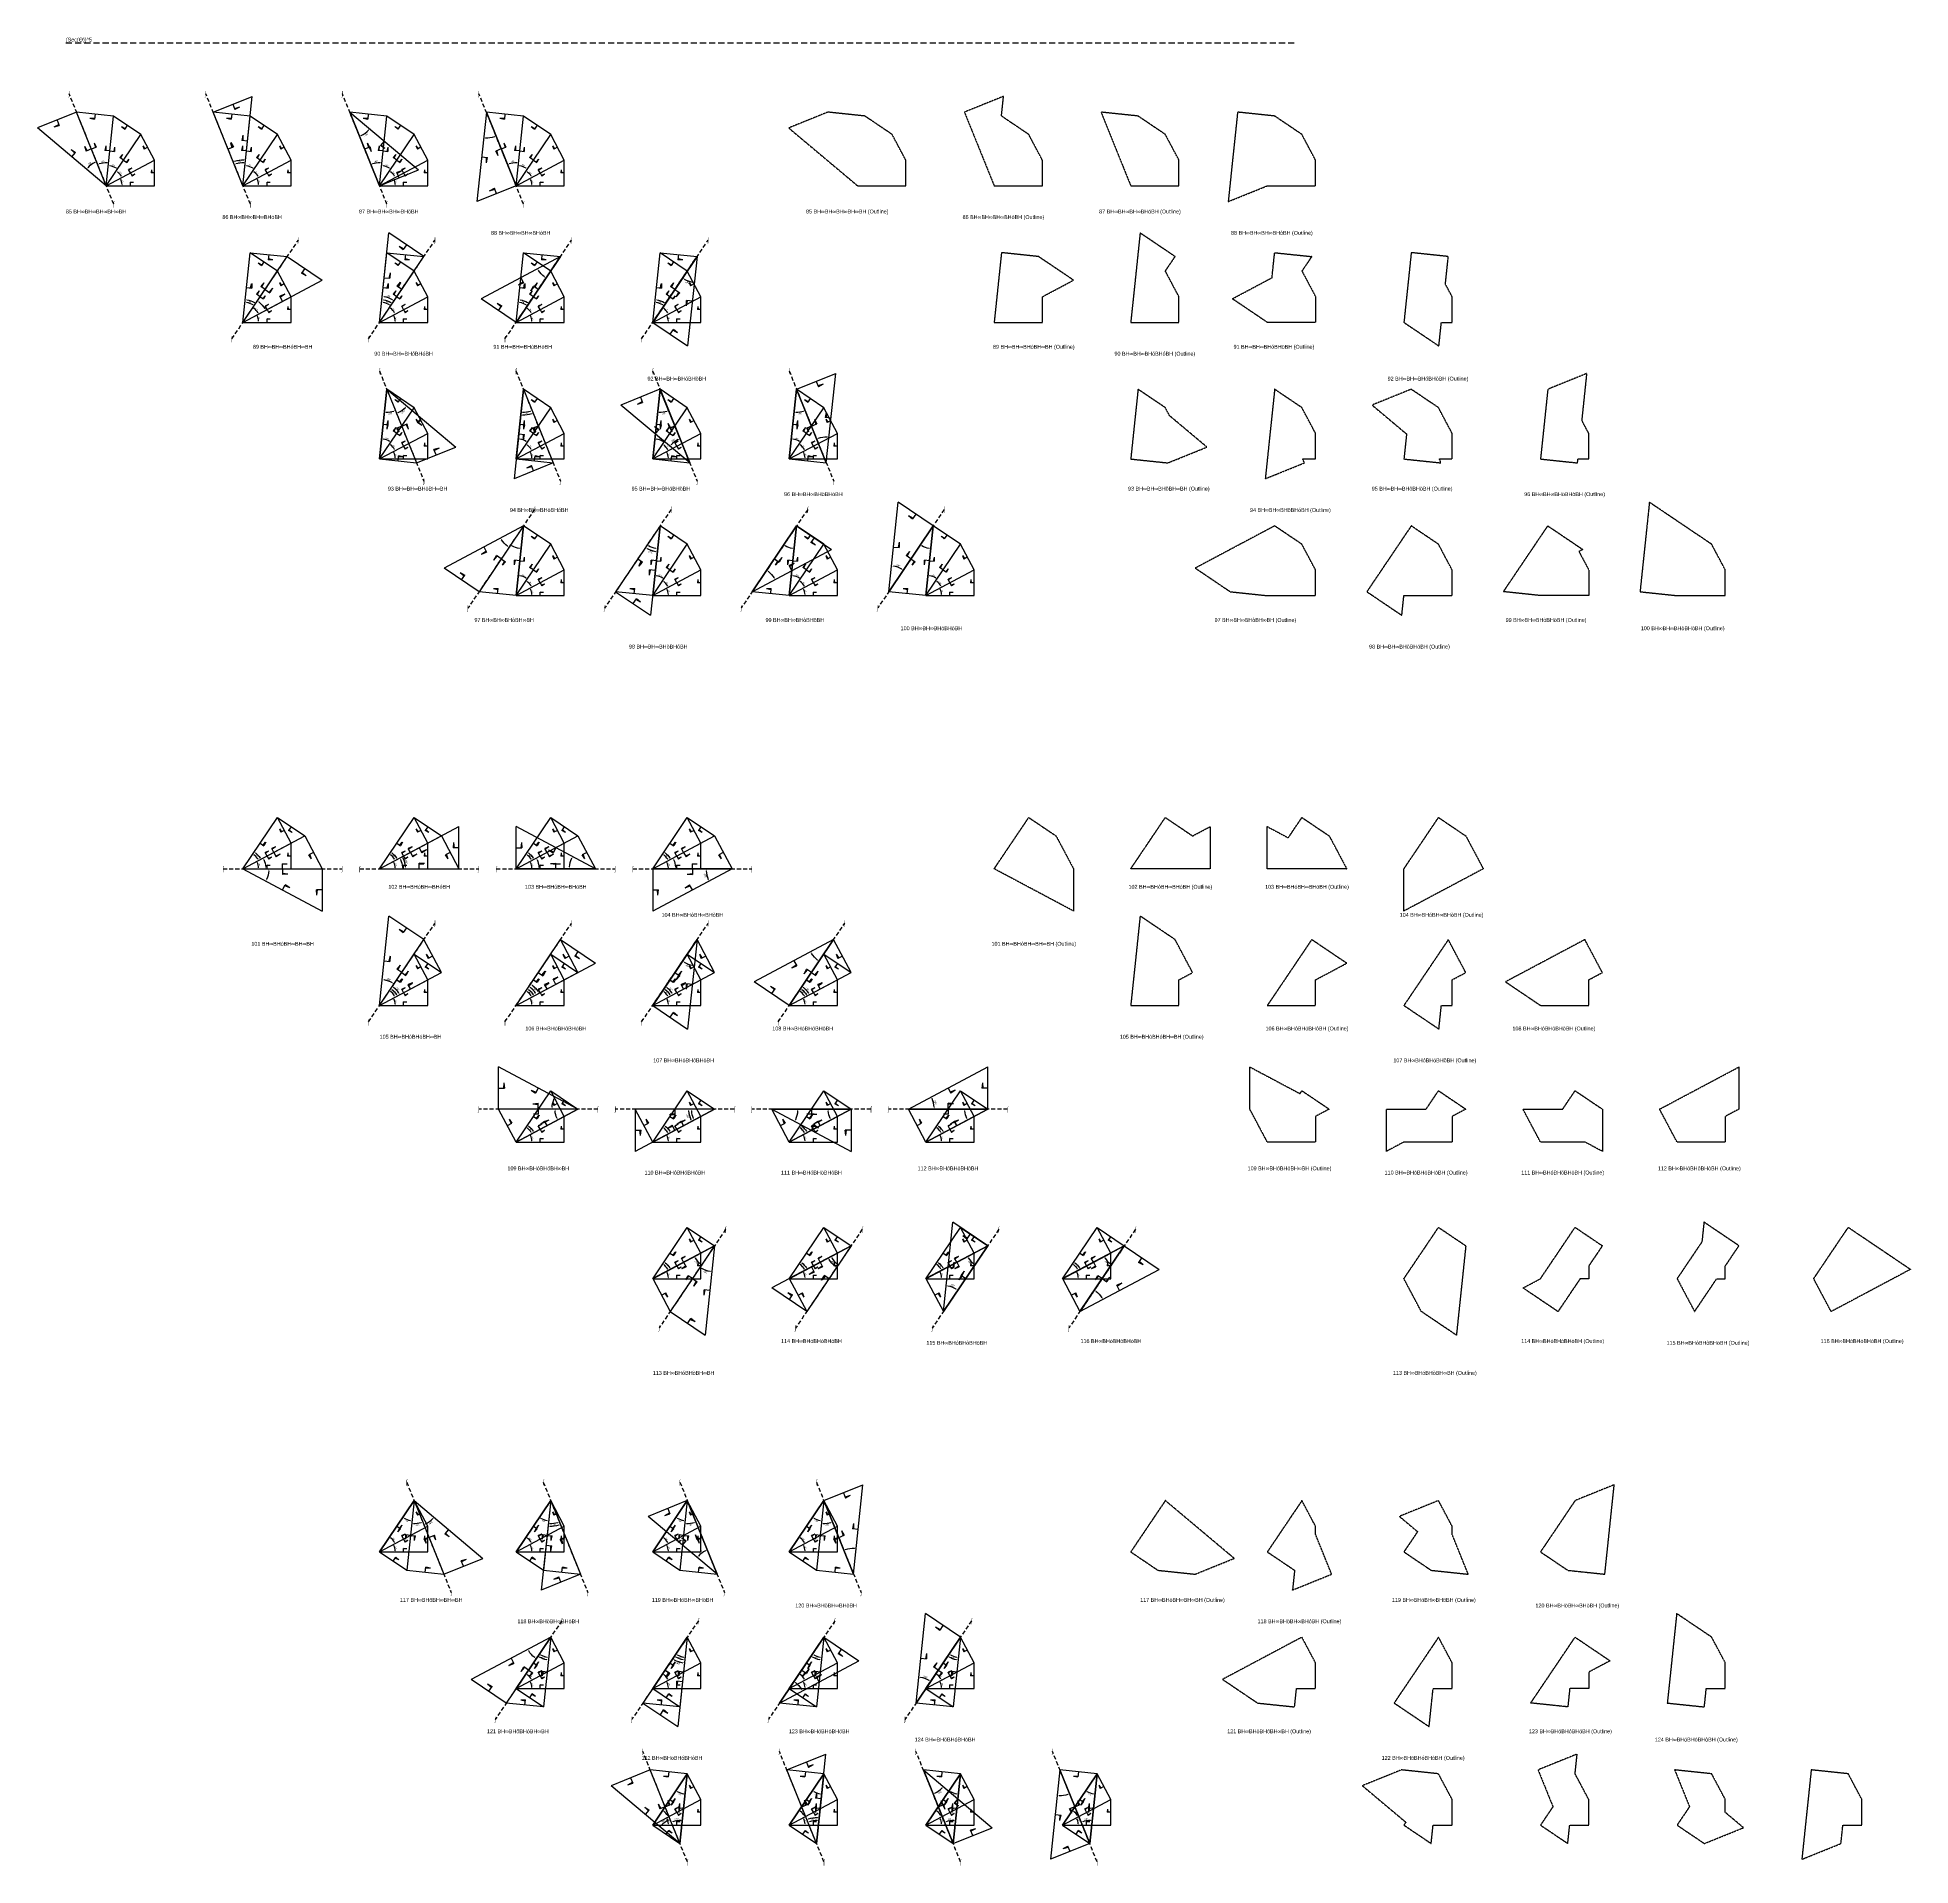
# Model space of a CAD drawing. Header units: millimetres. Extents: x 109495 to 889476, y -4752178 to 24518.
# Drawn here: x 109495 to 691920, y -1822292 to -1253967 of the extents above; entities that cross this region are included whole.
import ezdxf
from ezdxf.enums import TextEntityAlignment as Align

# ---------------------------------------------------------------- set-up
doc = ezdxf.new("R2010")
doc.units = ezdxf.units.MM
doc.header["$PDMODE"] = 35
doc.linetypes.add('DASHED', pattern=[19.05, 12.7, -6.35])
for name, color, linetype in [('BASE', 170, 'Continuous'), ('HYPOTENUSE', 20, 'Continuous'), ('PERPENDICULAR', 90, 'Continuous')]:
    doc.layers.add(name, color=color, linetype=linetype)
doc.styles.add('Arial', font='arial_0.ttf')
doc.dimstyles.new('ISO-25', dxfattribs={"dimtxt": 250, "dimasz": 100, "dimexe": 1.25, "dimexo": 0.625, "dimgap": 100, "dimtad": 1, "dimdec": 0, "dimtxsty": 'Arial', "dimcen": 2.5, "dimadec": 0, "dimazin": 0, "dimtfac": 1, "dimtdec": 0, "dimtmove": 0, "dimatfit": 3, "dimfxl": 1, "dimarcsym": 0})

# ---------------------------------------------------------------- blocks, each defined once
blk = doc.blocks.new('*D9')
at = {"color": 0, "lineweight": -2, "ltscale": 100, "transparency": 16777216}
blk.add_arc((0, 0), 4906, 4.08845, 23.91155, dxfattribs=at)
at = {"color": 0, "ltscale": 100, "transparency": 16777216}
for points in [[(4432, 1963), (4537, 2014), (4332, 2303)], [(4952, 352), (4835, 348), (4906, 0)]]:
    blk.add_solid(points, dxfattribs=at)
at = {"layer": 'Defpoints', "color": 0, "ltscale": 100, "transparency": 16777216}
for p in [(15000, 7976), (0, 0), (0, 0), (4841, 796), (15000, 0)]:
    blk.add_point(p, dxfattribs=at)
at = {"color": 0, "ltscale": 100, "transparency": 16777216, "insert": (5055, 1260), "char_height": 400, "attachment_point": 5, "rotation": 284, "style": 'Arial'}
blk.add_mtext('28°', dxfattribs=at)
blk = doc.blocks.new('SanjoyNathGeometrifyingTrigonometryFundamentalLockedSet')
at = {"color": 242, "linetype": 'DASHED', "ltscale": 100, "true_color": 0xcd2027}
for p, q in [((7500, 3987.8), (8016.4, 3016.6)), ((8852.4, 3574.3), (7922.5, 3193.2)), ((8852.4, 3574.3), (8016.4, 3016.6))]:
    blk.add_line(p, q, dxfattribs=at)
at = {"color": 114, "linetype": 'DASHED', "ltscale": 100, "true_color": 0x139b48}
for p, q in [((14000, 4987.8), (13900, 3987.8)), ((15000, 3987.8), (13900, 3987.8)), ((14000, 4987.8), (14100, 3987.8))]:
    blk.add_line(p, q, dxfattribs=at)
at = {"color": 159, "linetype": 'DASHED', "ltscale": 100, "true_color": 0x22346e}
for p, q in [((7500, 0), (7500, 1100)), ((8500, 1000), (7500, 1100)), ((8500, 1000), (7500, 900))]:
    blk.add_line(p, q, dxfattribs=at)
at = {"layer": 'BASE'}
blk.add_line((0, 0), (15000, 0), dxfattribs=at)
at = {"layer": 'HYPOTENUSE'}
blk.add_line((0, 0), (15000, 7975.6), dxfattribs=at)
at = {"layer": 'PERPENDICULAR'}
blk.add_line((15000, 0), (15000, 7975.6), dxfattribs=at)
at = {"color": 4, "ltscale": 100}
dim = blk.add_angular_dim_2l(base=(4841, 795.6), line1=((0, 0), (15000, 0)), line2=((0, 0), (15000, 7975.6)), dimstyle='ISO-25', override={"dimtxt": 400, "dimasz": 350, "dimgap": 100}, dxfattribs=at)
dim.commit()
dim.dimension.update_dxf_attribs({"geometry": '*D9', "text_midpoint": (5055.4, 1260.5)})

msp = doc.modelspace()

# ---------------------------------------------------------------- linework, layer by layer
at = {"linetype": 'DASHED', "ltscale": 150}
msp.add_line((118324, -1255590), (500566, -1255590), dxfattribs=at)
at = {"linetype": 'DASHED', "ltscale": 100}
for p, q in [((133219, -1305791), (119351, -1271466)), ((175690, -1305791), (161822, -1271466)), ((218162, -1305791), (204294, -1271466)), ((260633, -1305791), (246765, -1271466)), ((169929, -1347657), (190630, -1316966)), ((212400, -1347657), (233102, -1316966)), ((254872, -1347657), (275573, -1316966)), ((297343, -1347657), (318045, -1316966)), ((215817, -1357620), (229685, -1391945)), ((258288, -1357620), (272156, -1391945)), ((300760, -1357620), (314628, -1391945)), ((343231, -1357620), (357099, -1391945)), ((264050, -1400697), (243348, -1431389)), ((306521, -1400697), (285820, -1431389)), ((348993, -1400697), (328291, -1431389)), ((391464, -1400697), (370762, -1431389)), ((167209, -1512427), (204230, -1512427)), ((209680, -1512427), (246701, -1512427)), ((252152, -1512427), (289172, -1512427)), ((294623, -1512427), (331644, -1512427)), ((212400, -1560014), (233102, -1529323)), ((254872, -1560014), (275573, -1529323)), ((297343, -1560014), (318045, -1529323)), ((339814, -1560014), (360516, -1529323)), ((283733, -1587140), (246712, -1587140)), ((326204, -1587140), (289183, -1587140)), ((368675, -1587140), (331655, -1587140)), ((411147, -1587140), (374126, -1587140)), ((323484, -1624496), (302783, -1655187)), ((365956, -1624496), (345254, -1655187)), ((408427, -1624496), (387725, -1655187)), ((450898, -1624496), (430197, -1655187)), ((224298, -1703112), (238167, -1737437)), ((266770, -1703112), (280638, -1737437)), ((309241, -1703112), (323109, -1737437)), ((351713, -1703112), (365581, -1737437)), ((272531, -1746189), (251830, -1776881)), ((315003, -1746189), (294301, -1776881)), ((357474, -1746189), (336773, -1776881)), ((399946, -1746189), (379244, -1776881)), ((311586, -1821169), (297718, -1786844)), ((354057, -1821169), (340189, -1786844)), ((396529, -1821169), (382661, -1786844)), ((439000, -1821169), (425132, -1786844))]:
    msp.add_line(p, q, dxfattribs=at)
at = {"linetype": 'DASHED'}
for points in [[(406972, -1300071), (421972, -1300071), (421972, -1292095), (417731, -1284119), (409249, -1278398), (409893, -1272271), (397726, -1277187)], [(364500, -1300071), (379500, -1300071), (379500, -1292095), (375260, -1284119), (366778, -1278398), (355255, -1277187), (343088, -1282103)], [(449443, -1300071), (464443, -1300071), (464443, -1292095), (460202, -1284119), (451721, -1278398), (440198, -1277187)], [(479747, -1304986), (491914, -1300071), (506914, -1300071), (506914, -1292095), (502674, -1284119), (494192, -1278398), (482669, -1277187)], [(449443, -1342542), (464443, -1342542), (464443, -1334566), (460202, -1326591), (463244, -1322081), (452365, -1314743)], [(406972, -1342542), (421972, -1342542), (421972, -1334566), (431652, -1329419), (420773, -1322081), (409249, -1320870)], [(502674, -1326591), (506914, -1334566), (506914, -1342542), (491914, -1342542), (481035, -1335204), (493375, -1328642), (494192, -1320870), (505716, -1322081)], [(546036, -1342542), (549386, -1342542), (549386, -1334566), (547289, -1330623), (548187, -1322081), (536664, -1320870), (534386, -1342542), (545265, -1349880)], [(588380, -1386224), (588508, -1385013), (591857, -1385013), (591857, -1377038), (589760, -1373094), (591302, -1358425), (579135, -1363341), (576857, -1385013)], [(461543, -1371583), (460202, -1369062), (451721, -1363341), (449443, -1385013), (460966, -1386224), (463964, -1385013), (464443, -1385013), (464443, -1384820), (473134, -1381309)], [(502948, -1385013), (506914, -1385013), (506914, -1377038), (502674, -1369062), (494192, -1363341), (491270, -1391140), (503438, -1386224)], [(545420, -1385013), (549386, -1385013), (549386, -1377038), (545145, -1369062), (536664, -1363341), (524496, -1368257), (535203, -1377241), (534386, -1385013), (545909, -1386224)], [(607805, -1426274), (619329, -1427485), (634329, -1427485), (634329, -1419509), (630088, -1411533), (610727, -1398474)], [(480391, -1426274), (491914, -1427485), (506914, -1427485), (506914, -1419509), (502674, -1411533), (494192, -1405813), (469512, -1418935)], [(534386, -1427485), (549386, -1427485), (549386, -1419509), (545145, -1411533), (536664, -1405813), (522863, -1426274), (533742, -1433612)], [(579135, -1405813), (590014, -1413151), (588815, -1413788), (591857, -1419509), (591857, -1427485), (576857, -1427485), (565334, -1426274)], [(431652, -1512427), (431652, -1525550), (406972, -1512427), (417731, -1496476), (426212, -1502197)], [(468684, -1502197), (474123, -1499305), (474123, -1512427), (449443, -1512427), (460202, -1496476)], [(516595, -1512427), (491914, -1512427), (491914, -1499305), (498429, -1502769), (502674, -1496476), (511155, -1502197)], [(559066, -1512427), (534386, -1525550), (534386, -1512427), (545145, -1496476), (553627, -1502197)], [(449443, -1554899), (464443, -1554899), (464443, -1546923), (468684, -1544668), (463244, -1534438), (452365, -1527100)], [(491914, -1554899), (506914, -1554899), (506914, -1546923), (516595, -1541776), (505716, -1534438)], [(546036, -1554899), (549386, -1554899), (549386, -1546923), (553627, -1544668), (548187, -1534438), (534386, -1554899), (545265, -1562237)], [(565978, -1547561), (576857, -1554899), (591857, -1554899), (591857, -1546923), (596098, -1544668), (590658, -1534438)], [(506914, -1589395), (506914, -1597370), (491914, -1597370), (486475, -1587140), (486475, -1574017), (502072, -1582310), (502674, -1581419), (511155, -1587140)], [(613889, -1587140), (638569, -1574017), (638569, -1587140), (634329, -1589395), (634329, -1597370), (619329, -1597370)], [(549386, -1589395), (549386, -1597370), (534386, -1597370), (528946, -1600262), (528946, -1587140), (541286, -1587140), (545145, -1581419), (553627, -1587140)], [(583758, -1587140), (587616, -1581419), (596098, -1587140), (596098, -1600262), (590658, -1597370), (576857, -1597370), (571418, -1587140)], [(553627, -1629611), (550705, -1657410), (539825, -1650072), (534386, -1639842), (545145, -1623890)], [(596098, -1629611), (591857, -1635898), (591857, -1639842), (589197, -1639842), (582297, -1650072), (571418, -1642734), (576857, -1639842), (587616, -1623890)], [(631669, -1639842), (634329, -1639842), (634329, -1635898), (638569, -1629611), (627690, -1622273), (627046, -1628400), (619329, -1639842), (624768, -1650072)], [(667240, -1650072), (661800, -1639842), (672559, -1623890), (691920, -1636949)], [(599784, -1703917), (587616, -1708833), (576857, -1724784), (585339, -1730505), (596862, -1731716)], [(460202, -1708833), (449443, -1724784), (457924, -1730505), (469448, -1731716), (481615, -1726800)], [(502674, -1708833), (491914, -1724784), (500396, -1730505), (499752, -1736632), (511919, -1731716), (506914, -1719329), (506914, -1716809)], [(549386, -1719329), (549386, -1716809), (545145, -1708833), (532978, -1713749), (538630, -1718492), (534386, -1724784), (542867, -1730505), (554390, -1731716)], [(628411, -1767256), (634329, -1767256), (634329, -1759280), (630088, -1751304), (619209, -1743966), (616287, -1771765), (627810, -1772976)], [(500997, -1767256), (506914, -1767256), (506914, -1759280), (502674, -1751304), (477993, -1764427), (488873, -1771765), (500396, -1772976)], [(543469, -1767256), (549386, -1767256), (549386, -1759280), (545145, -1751304), (531344, -1771765), (542223, -1779103)], [(587616, -1751304), (598496, -1758643), (591857, -1762172), (591857, -1767256), (585940, -1767256), (585339, -1772976), (573815, -1771765)], [(585940, -1809727), (591857, -1809727), (591857, -1801751), (587616, -1793776), (588260, -1787649), (576093, -1792565), (580716, -1804006), (576857, -1809727), (585339, -1815448)], [(542867, -1815448), (543469, -1809727), (549386, -1809727), (549386, -1801751), (545145, -1793776), (533622, -1792565), (521455, -1797480), (534987, -1808836), (534386, -1809727)], [(634329, -1805792), (634329, -1801751), (630088, -1793776), (618565, -1792565), (623187, -1804006), (619329, -1809727), (627810, -1815448), (639977, -1810532)], [(658114, -1820364), (670281, -1815448), (670883, -1809727), (676800, -1809727), (676800, -1801751), (672559, -1793776), (661036, -1792565)]]:
    msp.add_lwpolyline(points, close=True, dxfattribs=at)

# ---------------------------------------------------------------- block references
at = {"linetype": 'DASHED', "ltscale": 100}
for p, xscale, yscale, zscale, rotation in [((173379, -1300071), -1.645357565266569, 1.645357565266569, 1.645357565266569, 292), ((206605, -1277187), 1.645357565266569, 1.645357565266569, 1.645357565266569, 292), ((130908, -1300071), 1.645357565266569, 1.645357565266569, 1.645357565266569, 112), ((130908, -1300071), 1.452764501644343, 1.452764501644343, 1.452764501644343, 84.00000000000003), ((130908, -1300071), 1.282714919717771, 1.282714919717771, 1.282714919717771, 56.00000000000003), ((173379, -1300071), 1.452764501644343, 1.452764501644343, 1.452764501644343, 84.00000000000003), ((173379, -1300071), 1.282714919717771, 1.282714919717771, 1.282714919717771, 56.00000000000003), ((215850, -1300071), 1.452764501644343, 1.452764501644343, 1.452764501644343, 84.00000000000003), ((215850, -1300071), 1.282714919717771, 1.282714919717771, 1.282714919717771, 56.00000000000003), ((249076, -1277187), -1.645357565266573, 1.645357565266573, 1.645357565266573, 111.9999999999999), ((258322, -1300071), 1.452764501644343, 1.452764501644343, 1.452764501644343, 84.00000000000003), ((258322, -1300071), 1.282714919717771, 1.282714919717771, 1.282714919717771, 56.00000000000003), ((130908, -1300071), 1.132570050689039, 1.132570050689039, 1.132570050689039, 27.99999999999999), ((173379, -1300071), 1.132570050689039, 1.132570050689039, 1.132570050689039, 27.99999999999999), ((215850, -1300071), 1.132570050689039, 1.132570050689039, 1.132570050689039, 27.99999999999999), ((258322, -1300071), 1.132570050689039, 1.132570050689039, 1.132570050689039, 27.99999999999999), ((215850, -1342542), 1.64535756526657, 1.64535756526657, 1.64535756526657, 56.00000000000003), ((272123, -1322081), -1.645357565266573, 1.645357565266573, 1.645357565266573, 56.00000000000004), ((173379, -1342542), 1.282714919717771, 1.282714919717771, 1.282714919717771, 56.00000000000003), ((173379, -1342542), -1.452764501644343, 1.452764501644343, 1.452764501644343, 264), ((173379, -1342542), -1.64535756526657, 1.64535756526657, 1.64535756526657, 236.0000000000001), ((215850, -1342542), 1.282714919717771, 1.282714919717771, 1.282714919717771, 56.00000000000003), ((215850, -1342542), -1.452764501644343, 1.452764501644343, 1.452764501644343, 264), ((258322, -1342542), 1.282714919717771, 1.282714919717771, 1.282714919717771, 56.00000000000003), ((258322, -1342542), -1.452764501644343, 1.452764501644343, 1.452764501644343, 264), ((300793, -1342542), 1.282714919717771, 1.282714919717771, 1.282714919717771, 56.00000000000003), ((300793, -1342542), -1.452764501644343, 1.452764501644343, 1.452764501644343, 264), ((314594, -1322081), 1.645357565266573, 1.645357565266573, 1.645357565266573, 236.0000000000001), ((173379, -1342542), 1.132570050689039, 1.132570050689039, 1.132570050689039, 27.99999999999999), ((215850, -1342542), 1.132570050689039, 1.132570050689039, 1.132570050689039, 27.99999999999999), ((258322, -1342542), 1.132570050689039, 1.132570050689039, 1.132570050689039, 27.99999999999999), ((300793, -1342542), 1.132570050689039, 1.132570050689039, 1.132570050689039, 27.99999999999999), ((218128, -1363341), 1.645357565266569, 1.645357565266569, 1.645357565266569, 292), ((354788, -1386224), -1.645357565266574, 1.645357565266573, 1.645357565266573, 292), ((215850, -1385013), 1.282714919717771, 1.282714919717771, 1.282714919717771, 56.00000000000003), ((218128, -1363341), 1.452764501644343, 1.452764501644343, 1.452764501644343, 264), ((260600, -1363341), -1.645357565266573, 1.645357565266573, 1.645357565266573, 111.9999999999999), ((258322, -1385013), 1.282714919717771, 1.282714919717771, 1.282714919717771, 56.00000000000003), ((260600, -1363341), 1.452764501644343, 1.452764501644343, 1.452764501644343, 264), ((312316, -1386224), 1.645357565266573, 1.645357565266573, 1.645357565266573, 112), ((300793, -1385013), 1.282714919717771, 1.282714919717771, 1.282714919717771, 56.00000000000003), ((303071, -1363341), 1.452764501644343, 1.452764501644343, 1.452764501644343, 264), ((343265, -1385013), 1.282714919717771, 1.282714919717771, 1.282714919717771, 56.00000000000003), ((345542, -1363341), 1.452764501644343, 1.452764501644343, 1.452764501644343, 264), ((215850, -1385013), 1.132570050689039, 1.132570050689039, 1.132570050689039, 27.99999999999999), ((258322, -1385013), 1.132570050689039, 1.132570050689039, 1.132570050689039, 27.99999999999999), ((300793, -1385013), 1.132570050689039, 1.132570050689039, 1.132570050689039, 27.99999999999999), ((343265, -1385013), 1.132570050689039, 1.132570050689039, 1.132570050689039, 27.99999999999999), ((260600, -1405813), -1.645357565266574, 1.645357565266574, 1.645357565266574, 55.99999999999996), ((374213, -1426274), 1.645357565266573, 1.645357565266573, 1.645357565266573, 56.00000000000003), ((260600, -1405813), -1.452764501644345, 1.452764501644345, 1.452764501644345, 84.00000000000003), ((258322, -1427485), 1.282714919717771, 1.282714919717771, 1.282714919717771, 56.00000000000003), ((303071, -1405813), -1.452764501644345, 1.452764501644345, 1.452764501644345, 84.00000000000003), ((303071, -1405813), 1.645357565266573, 1.645357565266573, 1.645357565266573, 236.0000000000001), ((300793, -1427485), 1.282714919717771, 1.282714919717771, 1.282714919717771, 56.00000000000003), ((345542, -1405813), -1.452764501644345, 1.452764501644345, 1.452764501644345, 84.00000000000003), ((331741, -1426274), -1.645357565266573, 1.645357565266573, 1.645357565266573, 236.0000000000001), ((343265, -1427485), 1.282714919717771, 1.282714919717771, 1.282714919717771, 56.00000000000003), ((388014, -1405813), -1.452764501644345, 1.452764501644345, 1.452764501644345, 84.00000000000003), ((385736, -1427485), 1.282714919717771, 1.282714919717771, 1.282714919717771, 56.00000000000003), ((258322, -1427485), 1.132570050689039, 1.132570050689039, 1.132570050689039, 27.99999999999999), ((300793, -1427485), 1.132570050689039, 1.132570050689039, 1.132570050689039, 27.99999999999999), ((343265, -1427485), 1.132570050689039, 1.132570050689039, 1.132570050689039, 27.99999999999999), ((385736, -1427485), 1.132570050689039, 1.132570050689039, 1.132570050689039, 27.99999999999999), ((173379, -1512427), 1.132570050689039, 1.132570050689039, 1.132570050689039, 27.99999999999999), ((173379, -1512427), -1.282714919717771, 1.282714919717771, 1.282714919717771, 236), ((215850, -1512427), 1.132570050689039, 1.132570050689039, 1.132570050689039, 27.99999999999999), ((215850, -1512427), -1.282714919717771, 1.282714919717771, 1.282714919717771, 236), ((258322, -1512427), 1.132570050689039, 1.132570050689039, 1.132570050689039, 27.99999999999999), ((258322, -1512427), -1.282714919717771, 1.282714919717771, 1.282714919717771, 236), ((300793, -1512427), 1.132570050689039, 1.132570050689039, 1.132570050689039, 27.99999999999999), ((300793, -1512427), -1.282714919717771, 1.282714919717771, 1.282714919717771, 236), ((173379, -1512427), -1.452764501644342, 1.452764501644342, 1.452764501644342, 208), ((215850, -1512427), -1.452764501644342, 1.452764501644342, 1.452764501644342, 208), ((258322, -1512427), -1.452764501644342, 1.452764501644342, 1.452764501644342, 208), ((300793, -1512427), -1.452764501644342, 1.452764501644342, 1.452764501644342, 208), ((173379, -1512427), -1.645357565266568, 1.645357565266568, 1.645357565266568, 180), ((325474, -1512427), 1.645357565266573, 1.645357565266573, 1.645357565266573, 180), ((215850, -1554899), 1.64535756526657, 1.64535756526657, 1.64535756526657, 56.00000000000003), ((357066, -1534438), -1.645357565266573, 1.645357565266573, 1.645357565266573, 56.00000000000004), ((215850, -1554899), 1.452764501644342, 1.452764501644342, 1.452764501644342, 28.00000000000001), ((258322, -1554899), 1.452764501644342, 1.452764501644342, 1.452764501644342, 28.00000000000001), ((258322, -1554899), -1.645357565266573, 1.645357565266573, 1.645357565266573, 236.0000000000001), ((300793, -1554899), 1.452764501644342, 1.452764501644342, 1.452764501644342, 28.00000000000001), ((314594, -1534438), 1.645357565266573, 1.645357565266573, 1.645357565266573, 236.0000000000001), ((343265, -1554899), 1.452764501644342, 1.452764501644342, 1.452764501644342, 28.00000000000001), ((215850, -1554899), 1.132570050689039, 1.132570050689039, 1.132570050689039, 27.99999999999999), ((215850, -1554899), -1.282714919717771, 1.282714919717771, 1.282714919717771, 236), ((258322, -1554899), 1.132570050689039, 1.132570050689039, 1.132570050689039, 27.99999999999999), ((258322, -1554899), -1.282714919717771, 1.282714919717771, 1.282714919717771, 236), ((300793, -1554899), 1.132570050689039, 1.132570050689039, 1.132570050689039, 27.99999999999999), ((300793, -1554899), -1.282714919717771, 1.282714919717771, 1.282714919717771, 236), ((343265, -1554899), 1.132570050689039, 1.132570050689039, 1.132570050689039, 27.99999999999999), ((343265, -1554899), -1.282714919717771, 1.282714919717771, 1.282714919717771, 236), ((277563, -1587140), -1.452764501644345, 1.452764501644345, 1.452764501644345, 27.99999999999998), ((320034, -1587140), -1.452764501644345, 1.452764501644345, 1.452764501644345, 27.99999999999998), ((362505, -1587140), -1.452764501644345, 1.452764501644345, 1.452764501644345, 27.99999999999998), ((404977, -1587140), -1.452764501644345, 1.452764501644345, 1.452764501644345, 27.99999999999998), ((258322, -1597370), 1.132570050689039, 1.132570050689039, 1.132570050689039, 27.99999999999999), ((258322, -1597370), -1.282714919717771, 1.282714919717771, 1.282714919717771, 236), ((300793, -1597370), 1.132570050689039, 1.132570050689039, 1.132570050689039, 27.99999999999999), ((300793, -1597370), -1.282714919717771, 1.282714919717771, 1.282714919717771, 236), ((343265, -1597370), 1.132570050689039, 1.132570050689039, 1.132570050689039, 27.99999999999999), ((343265, -1597370), -1.282714919717771, 1.282714919717771, 1.282714919717771, 236), ((385736, -1597370), 1.132570050689039, 1.132570050689039, 1.132570050689039, 27.99999999999999), ((385736, -1597370), -1.282714919717771, 1.282714919717771, 1.282714919717771, 236), ((320034, -1587140), 1.645357565266573, 1.645357565266573, 1.645357565266573, 180), ((337825, -1587140), -1.645357565266573, 1.645357565266573, 1.645357565266573, 180), ((300793, -1639842), 1.132570050689039, 1.132570050689039, 1.132570050689039, 27.99999999999999), ((300793, -1639842), -1.282714919717771, 1.282714919717771, 1.282714919717771, 236), ((362505, -1629611), -1.645357565266573, 1.645357565266573, 1.645357565266573, 56.00000000000004), ((343265, -1639842), 1.132570050689039, 1.132570050689039, 1.132570050689039, 27.99999999999999), ((343265, -1639842), -1.282714919717771, 1.282714919717771, 1.282714919717771, 236), ((391176, -1650072), 1.645357565266573, 1.645357565266573, 1.645357565266573, 56.00000000000003), ((385736, -1639842), 1.132570050689039, 1.132570050689039, 1.132570050689039, 27.99999999999999), ((385736, -1639842), -1.282714919717771, 1.282714919717771, 1.282714919717771, 236), ((428207, -1639842), 1.132570050689039, 1.132570050689039, 1.132570050689039, 27.99999999999999), ((428207, -1639842), -1.282714919717771, 1.282714919717771, 1.282714919717771, 236), ((320034, -1629611), 1.452764501644345, 1.452764501644345, 1.452764501644345, 208), ((320034, -1629611), 1.645357565266573, 1.645357565266573, 1.645357565266573, 236.0000000000001), ((362505, -1629611), 1.452764501644345, 1.452764501644345, 1.452764501644345, 208), ((404977, -1629611), 1.452764501644345, 1.452764501644345, 1.452764501644345, 208), ((447448, -1629611), 1.452764501644345, 1.452764501644345, 1.452764501644345, 208), ((433647, -1650072), -1.645357565266573, 1.645357565266573, 1.645357565266573, 236.0000000000001), ((226610, -1708833), 1.64535756526657, 1.64535756526657, 1.64535756526657, 292.0000000000001), ((363269, -1731716), -1.645357565266574, 1.645357565266574, 1.645357565266574, 292.0000000000002), ((215850, -1724784), 1.132570050689039, 1.132570050689039, 1.132570050689039, 27.99999999999999), ((226610, -1708833), 1.282714919717771, 1.282714919717771, 1.282714919717771, 236.0000000000001), ((226610, -1708833), 1.452764501644343, 1.452764501644343, 1.452764501644343, 264.0000000000001), ((258322, -1724784), 1.132570050689039, 1.132570050689039, 1.132570050689039, 27.99999999999999), ((269081, -1708833), -1.645357565266574, 1.645357565266574, 1.645357565266574, 112.0000000000002), ((269081, -1708833), 1.282714919717771, 1.282714919717771, 1.282714919717771, 236.0000000000001), ((269081, -1708833), 1.452764501644343, 1.452764501644343, 1.452764501644343, 264.0000000000001), ((300793, -1724784), 1.132570050689039, 1.132570050689039, 1.132570050689039, 27.99999999999999), ((320798, -1731716), 1.645357565266574, 1.645357565266574, 1.645357565266574, 112.0000000000001), ((311552, -1708833), 1.282714919717771, 1.282714919717771, 1.282714919717771, 236.0000000000001), ((311552, -1708833), 1.452764501644343, 1.452764501644343, 1.452764501644343, 264.0000000000001), ((343265, -1724784), 1.132570050689039, 1.132570050689039, 1.132570050689039, 27.99999999999999), ((354024, -1708833), 1.282714919717771, 1.282714919717771, 1.282714919717771, 236.0000000000001), ((354024, -1708833), 1.452764501644343, 1.452764501644343, 1.452764501644343, 264.0000000000001), ((269081, -1751304), -1.645357565266574, 1.645357565266574, 1.645357565266574, 55.99999999999996), ((382694, -1771765), 1.645357565266573, 1.645357565266573, 1.645357565266573, 56.00000000000003), ((258322, -1767256), 1.132570050689039, 1.132570050689039, 1.132570050689039, 27.99999999999999), ((269081, -1751304), -1.452764501644345, 1.452764501644345, 1.452764501644345, 84.00000000000003), ((269081, -1751304), 1.282714919717771, 1.282714919717771, 1.282714919717771, 236.0000000000001), ((300793, -1767256), 1.132570050689039, 1.132570050689039, 1.132570050689039, 27.99999999999999), ((311552, -1751304), -1.452764501644345, 1.452764501644345, 1.452764501644345, 84.00000000000003), ((311552, -1751304), 1.645357565266573, 1.645357565266573, 1.645357565266573, 236.0000000000001), ((311552, -1751304), 1.282714919717771, 1.282714919717771, 1.282714919717771, 236.0000000000001), ((343265, -1767256), 1.132570050689039, 1.132570050689039, 1.132570050689039, 27.99999999999999), ((354024, -1751304), -1.452764501644345, 1.452764501644345, 1.452764501644345, 84.00000000000003), ((340223, -1771765), -1.645357565266573, 1.645357565266573, 1.645357565266573, 236.0000000000001), ((354024, -1751304), 1.282714919717771, 1.282714919717771, 1.282714919717771, 236.0000000000001), ((385736, -1767256), 1.132570050689039, 1.132570050689039, 1.132570050689039, 27.99999999999999), ((396495, -1751304), -1.452764501644345, 1.452764501644345, 1.452764501644345, 84.00000000000003), ((396495, -1751304), 1.282714919717771, 1.282714919717771, 1.282714919717771, 236.0000000000001), ((351746, -1815448), -1.645357565266574, 1.645357565266573, 1.645357565266573, 292), ((384972, -1792565), 1.645357565266573, 1.645357565266573, 1.645357565266573, 292), ((309275, -1815448), 1.645357565266573, 1.645357565266573, 1.645357565266573, 112), ((300793, -1809727), 1.132570050689039, 1.132570050689039, 1.132570050689039, 27.99999999999999), ((309275, -1815448), 1.452764501644345, 1.452764501644345, 1.452764501644345, 84.00000000000003), ((311552, -1793776), 1.282714919717771, 1.282714919717771, 1.282714919717771, 236.0000000000001), ((343265, -1809727), 1.132570050689039, 1.132570050689039, 1.132570050689039, 27.99999999999999), ((351746, -1815448), 1.452764501644345, 1.452764501644345, 1.452764501644345, 84.00000000000003), ((354024, -1793776), 1.282714919717771, 1.282714919717771, 1.282714919717771, 236.0000000000001), ((385736, -1809727), 1.132570050689039, 1.132570050689039, 1.132570050689039, 27.99999999999999), ((394217, -1815448), 1.452764501644345, 1.452764501644345, 1.452764501644345, 84.00000000000003), ((396495, -1793776), 1.282714919717771, 1.282714919717771, 1.282714919717771, 236.0000000000001), ((427443, -1792565), -1.645357565266573, 1.645357565266573, 1.645357565266573, 111.9999999999999), ((428207, -1809727), 1.132570050689039, 1.132570050689039, 1.132570050689039, 27.99999999999999), ((436689, -1815448), 1.452764501644345, 1.452764501644345, 1.452764501644345, 84.00000000000003), ((438967, -1793776), 1.282714919717771, 1.282714919717771, 1.282714919717771, 236.0000000000001)]:
    msp.add_blockref('SanjoyNathGeometrifyingTrigonometryFundamentalLockedSet', p, dxfattribs=dict(at, xscale=xscale, yscale=yscale, zscale=zscale, rotation=rotation))
at = {"linetype": 'DASHED'}
for p in [(130908, -1300071), (173379, -1300071), (215850, -1300071), (258322, -1300071), (173379, -1342542), (215850, -1342542), (258322, -1342542), (300793, -1342542), (215850, -1385013), (258322, -1385013), (300793, -1385013), (343265, -1385013), (258322, -1427485), (300793, -1427485), (343265, -1427485), (385736, -1427485), (173379, -1512427), (215850, -1512427), (258322, -1512427), (300793, -1512427), (215850, -1554899), (258322, -1554899), (300793, -1554899), (343265, -1554899), (258322, -1597370), (300793, -1597370), (343265, -1597370), (385736, -1597370), (300793, -1639842), (343265, -1639842), (385736, -1639842), (428207, -1639842), (215850, -1724784), (258322, -1724784), (300793, -1724784), (343265, -1724784), (258322, -1767256), (300793, -1767256), (343265, -1767256), (385736, -1767256), (300793, -1809727), (343265, -1809727), (385736, -1809727), (428207, -1809727)]:
    msp.add_blockref('SanjoyNathGeometrifyingTrigonometryFundamentalLockedSet', p, dxfattribs=at)
at = {"linetype": 'DASHED', "ltscale": 100}
for p, xscale, yscale, zscale in [((215850, -1512427), 1.645357565266568, 1.645357565266568, 1.645357565266568), ((283002, -1512427), -1.645357565266573, 1.645357565266573, 1.645357565266573), ((277563, -1587140), -1.645357565266573, 1.645357565266573, 1.645357565266573), ((380296, -1587140), 1.645357565266573, 1.645357565266573, 1.645357565266573)]:
    msp.add_blockref('SanjoyNathGeometrifyingTrigonometryFundamentalLockedSet', p, dxfattribs=dict(at, xscale=xscale, yscale=yscale, zscale=zscale))

# ---------------------------------------------------------------- texts
at = {"linetype": 'DASHED', "ltscale": 100, "style": 'Arial'}
msp.add_text('(Sec(Θ))^ 5', height=1200, dxfattribs=at).set_placement((118324, -1255590), align=Align.BOTTOM_LEFT)
for s, p in [('⌡', (119351, -1271466)), ('⌡', (161822, -1271466)), ('⌡', (204294, -1271466)), ('⌡', (246765, -1271466)), ('85 BH∞BH∞BH∞BH∞BH', (127701, -1308080)), ('⌠', (133219, -1305791)), ('86 BH∞BH∞BH∞BHóBH', (176256, -1309800)), ('⌠', (175690, -1305791)), ('87 BH∞BH∞BH∞BHöBH', (218728, -1308080)), ('⌠', (218162, -1305791)), ('⌠', (260633, -1305791)), ('85 BH∞BH∞BH∞BH∞BH (Outline)', (361294, -1308080)), ('86 BH∞BH∞BH∞BHóBH (Outline)', (409849, -1309800)), ('87 BH∞BH∞BH∞BHöBH (Outline)', (452320, -1308080)), ('⌡', (190630, -1316966)), ('⌡', (233102, -1316966)), ('88 BH∞BH∞BH∞BHòBH', (259738, -1314716)), ('⌡', (275573, -1316966)), ('⌡', (318045, -1316966)), ('88 BH∞BH∞BH∞BHòBH (Outline)', (493331, -1314716)), ('⌠', (169929, -1347657)), ('89 BH∞BH∞BHóBH∞BH', (185719, -1350127)), ('⌠', (212400, -1347657)), ('91 BH∞BH∞BHóBHöBH', (260382, -1350127)), ('⌠', (254872, -1347657)), ('⌠', (297343, -1347657)), ('89 BH∞BH∞BHóBH∞BH (Outline)', (419312, -1350127)), ('91 BH∞BH∞BHóBHöBH (Outline)', (493975, -1350127)), ('90 BH∞BH∞BHóBHóBH', (223350, -1352272)), ('⌠', (215817, -1357620)), ('⌠', (258288, -1357620)), ('⌠', (300760, -1357620)), ('⌠', (343231, -1357620)), ('90 BH∞BH∞BHóBHóBH (Outline)', (456943, -1352272)), ('92 BH∞BH∞BHóBHòBH', (308293, -1360034)), ('92 BH∞BH∞BHóBHòBH (Outline)', (541886, -1360034)), ('⌡', (229685, -1391945)), ('⌡', (272156, -1391945)), ('⌡', (314628, -1391945)), ('⌡', (357099, -1391945)), ('93 BH∞BH∞BHöBH∞BH', (227696, -1394234)), ('95 BH∞BH∞BHöBHöBH', (303349, -1394234)), ('96 BH∞BH∞BHöBHòBH', (350765, -1395954)), ('93 BH∞BH∞BHöBH∞BH (Outline)', (461288, -1394234)), ('95 BH∞BH∞BHöBHöBH (Outline)', (536941, -1394234)), ('96 BH∞BH∞BHöBHòBH (Outline)', (584357, -1395954)), ('94 BH∞BH∞BHöBHóBH', (265500, -1400870)), ('⌠', (264050, -1400697)), ('⌠', (306521, -1400697)), ('⌠', (348993, -1400697)), ('⌠', (391464, -1400697)), ('94 BH∞BH∞BHöBHóBH (Outline)', (499092, -1400870)), ('⌡', (243348, -1431389)), ('⌡', (285820, -1431389)), ('⌡', (328291, -1431389)), ('⌡', (370762, -1431389)), ('97 BH∞BH∞BHòBH∞BH', (254621, -1435070)), ('99 BH∞BH∞BHòBHöBH', (345003, -1435070)), ('100 BH∞BH∞BHòBHòBH', (387474, -1437638)), ('97 BH∞BH∞BHòBH∞BH (Outline)', (488213, -1435070)), ('99 BH∞BH∞BHòBHöBH (Outline)', (578596, -1435070)), ('100 BH∞BH∞BHòBHòBH (Outline)', (621067, -1437638)), ('98 BH∞BH∞BHòBHóBH', (302532, -1443341)), ('98 BH∞BH∞BHòBHóBH (Outline)', (536124, -1443341)), ('⌠', (167209, -1512427)), ('⌡', (204230, -1512427)), ('⌠', (209680, -1512427)), ('⌡', (246701, -1512427)), ('⌠', (252152, -1512427)), ('⌡', (289172, -1512427)), ('⌠', (294623, -1512427)), ('⌡', (331644, -1512427)), ('102 BH∞BHóBH∞BHóBH', (228191, -1518010)), ('103 BH∞BHóBH∞BHöBH', (270662, -1518010)), ('102 BH∞BHóBH∞BHóBH (Outline)', (461783, -1518010)), ('103 BH∞BHóBH∞BHöBH (Outline)', (504255, -1518010)), ('⌡', (233102, -1529323)), ('⌡', (275573, -1529323)), ('104 BH∞BHóBH∞BHòBH', (313133, -1526746)), ('⌡', (318045, -1529323)), ('⌡', (360516, -1529323)), ('104 BH∞BHóBH∞BHòBH (Outline)', (546103, -1526746)), ('101 BH∞BHóBH∞BH∞BH', (185719, -1535726)), ('101 BH∞BHóBH∞BH∞BH (Outline)', (419312, -1535726)), ('⌠', (212400, -1560014)), ('⌠', (254872, -1560014)), ('⌠', (297343, -1560014)), ('⌠', (339814, -1560014)), ('105 BH∞BHóBHóBH∞BH', (225471, -1564628)), ('106 BH∞BHóBHóBHóBH', (270662, -1562060)), ('108 BH∞BHóBHóBHòBH', (347445, -1562060)), ('105 BH∞BHóBHóBH∞BH (Outline)', (459063, -1564628)), ('106 BH∞BHóBHóBHóBH (Outline)', (504255, -1562060)), ('108 BH∞BHóBHóBHòBH (Outline)', (581038, -1562060)), ('107 BH∞BHóBHóBHöBH', (310414, -1571967)), ('107 BH∞BHóBHóBHöBH (Outline)', (544006, -1571967)), ('⌡', (246712, -1587140)), ('⌠', (283733, -1587140)), ('⌡', (289183, -1587140)), ('⌠', (326204, -1587140)), ('⌡', (331655, -1587140)), ('⌠', (368675, -1587140)), ('⌡', (374126, -1587140)), ('⌠', (411147, -1587140)), ('109 BH∞BHóBHöBH∞BH', (265222, -1605544)), ('110 BH∞BHóBHöBHóBH', (307694, -1606858)), ('111 BH∞BHóBHöBHöBH', (350165, -1606858)), ('112 BH∞BHóBHöBHòBH', (392637, -1605544)), ('109 BH∞BHóBHöBH∞BH (Outline)', (498815, -1605544)), ('110 BH∞BHóBHöBHóBH (Outline)', (541286, -1606858)), ('111 BH∞BHóBHöBHöBH (Outline)', (583758, -1606858)), ('112 BH∞BHóBHöBHòBH (Outline)', (626229, -1605544)), ('⌠', (323484, -1624496)), ('⌠', (365956, -1624496)), ('⌠', (408427, -1624496)), ('⌠', (450898, -1624496)), ('⌡', (302783, -1655187)), ('114 BH∞BHóBHòBHóBH', (350165, -1659236)), ('⌡', (345254, -1655187)), ('115 BH∞BHóBHòBHöBH', (395356, -1659802)), ('⌡', (387725, -1655187)), ('⌡', (430197, -1655187)), ('116 BH∞BHóBHòBHòBH', (443267, -1659236)), ('114 BH∞BHóBHòBHóBH (Outline)', (583758, -1659236)), ('115 BH∞BHóBHòBHöBH (Outline)', (628949, -1659802)), ('116 BH∞BHóBHòBHòBH (Outline)', (676860, -1659236)), ('113 BH∞BHóBHòBH∞BH', (310414, -1669142)), ('113 BH∞BHóBHòBH∞BH (Outline)', (544006, -1669142)), ('⌠', (224298, -1703112)), ('⌠', (266770, -1703112)), ('⌠', (309241, -1703112)), ('⌠', (351713, -1703112)), ('117 BH∞BHöBH∞BH∞BH', (231936, -1739725)), ('⌡', (238167, -1737437)), ('⌡', (280638, -1737437)), ('119 BH∞BHöBH∞BHöBH', (310092, -1739725)), ('⌡', (323109, -1737437)), ('120 BH∞BHöBH∞BHòBH', (354728, -1741446)), ('⌡', (365581, -1737437)), ('117 BH∞BHöBH∞BH∞BH (Outline)', (465529, -1739725)), ('119 BH∞BHöBH∞BHöBH (Outline)', (543684, -1739725)), ('120 BH∞BHöBH∞BHòBH (Outline)', (588320, -1741446)), ('118 BH∞BHöBH∞BHóBH', (268324, -1746362)), ('⌠', (272531, -1746189)), ('⌠', (315003, -1746189)), ('⌠', (357474, -1746189)), ('⌠', (399946, -1746189)), ('118 BH∞BHöBH∞BHóBH (Outline)', (501917, -1746362)), ('⌡', (251830, -1776881)), ('⌡', (294301, -1776881)), ('⌡', (336773, -1776881)), ('⌡', (379244, -1776881)), ('121 BH∞BHöBHóBH∞BH', (258861, -1780562)), ('123 BH∞BHöBHóBHöBH', (352563, -1780562)), ('121 BH∞BHöBHóBH∞BH (Outline)', (492454, -1780562)), ('123 BH∞BHöBHóBHöBH (Outline)', (586156, -1780562)), ('⌡', (297718, -1786844)), ('⌡', (340189, -1786844)), ('⌡', (382661, -1786844)), ('124 BH∞BHöBHóBHòBH', (391715, -1783130)), ('⌡', (425132, -1786844)), ('124 BH∞BHöBHóBHòBH (Outline)', (625308, -1783130)), ('122 BH∞BHöBHóBHóBH', (306772, -1788833)), ('122 BH∞BHöBHóBHóBH (Outline)', (540365, -1788833)), ('⌠', (311586, -1821169)), ('⌠', (354057, -1821169)), ('⌠', (396529, -1821169)), ('⌠', (439000, -1821169))]:
    msp.add_text(s, height=1200, dxfattribs=at).set_placement(p, align=Align.MIDDLE_CENTER)

doc.saveas('drawing.dxf')
